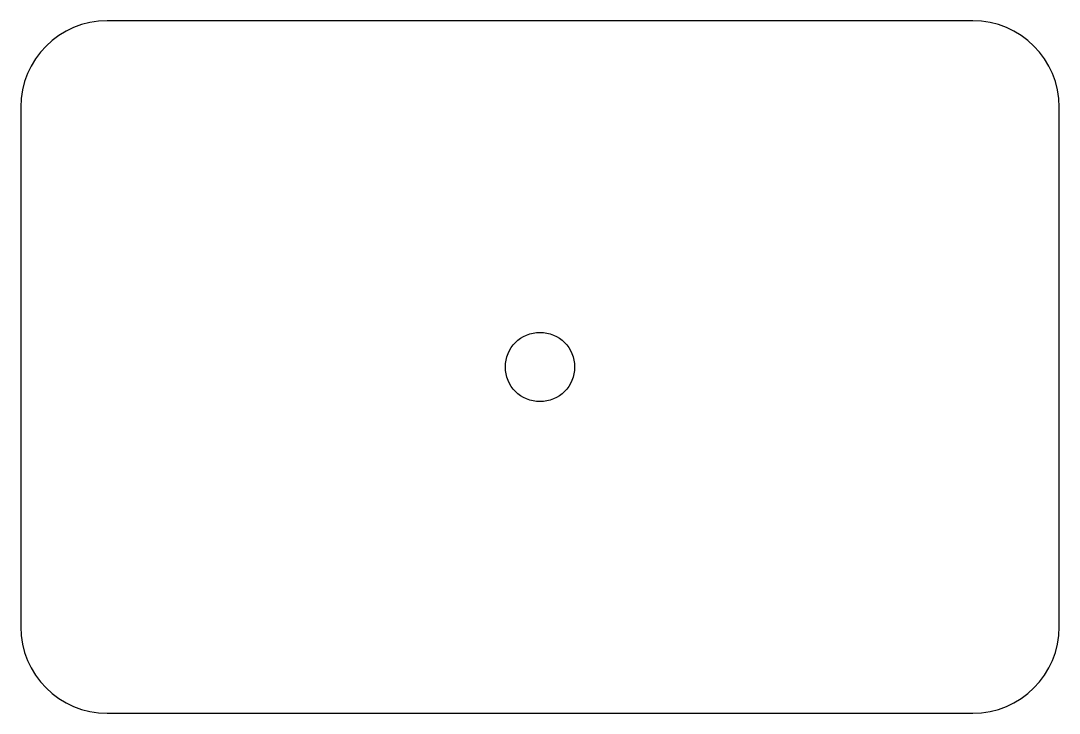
# Model space of a CAD drawing. Header units: millimetres. Extents: x 0 to 120, y 0 to 80.
import ezdxf

# ---------------------------------------------------------------- set-up
doc = ezdxf.new("R2010")
doc.units = ezdxf.units.MM
doc.layers.get('0').update_dxf_attribs({"linetype": 'CONTINUOUS'})

msp = doc.modelspace()

# ---------------------------------------------------------------- linework, layer by layer
for p, q in [((110, 80), (10, 80)), ((0, 70), (0, 10)), ((120, 10), (120, 70)), ((10, 0), (110, 0))]:
    msp.add_line(p, q)
msp.add_circle((60, 40), 4)
for centre, start, end in [((10, 70), 90, 180), ((110, 70), 0, 90), ((10, 10), 180, 270), ((110, 10), 270, 360)]:
    msp.add_arc(centre, 10, start, end)

doc.saveas('drawing.dxf')
